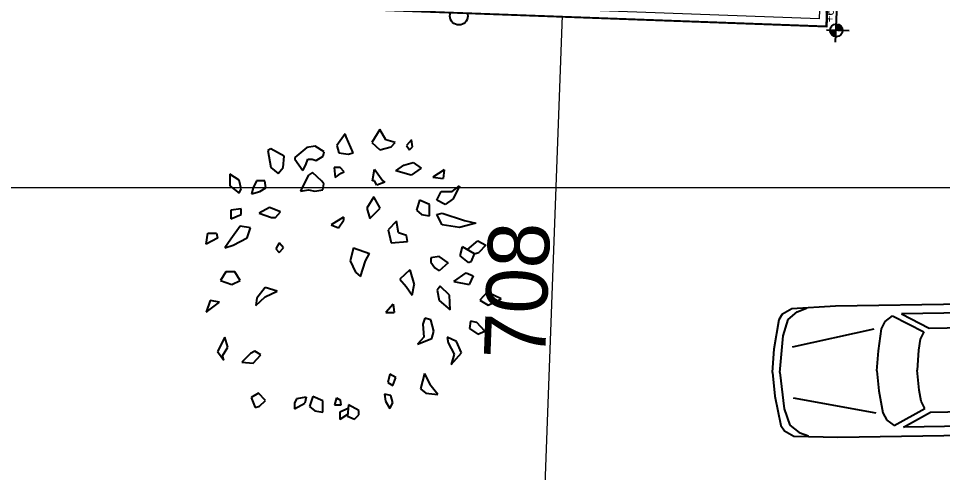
# Model space of a CAD drawing. Header units: centimetres. Extents: x 63871 to 181827, y -95930 to 42199.
# Drawn here: x 174781 to 175835, y 34026 to 34545 of the extents above; entities that cross this region are included whole.
import ezdxf

# ---------------------------------------------------------------- set-up
doc = ezdxf.new("R2010")
doc.units = ezdxf.units.CM
doc.layers.add('ARA SINIRLAR', color=225, linetype='Continuous', lineweight=15)
doc.layers.add('OLUK', color=222, linetype='Continuous', lineweight=15)
for name, color, linetype in [('Bitirme - Duvar', 7, 'Continuous'), ('CAY', 94, 'Continuous'), ('Dıış Ölçü', 140, 'Continuous'), ('furn', 7, 'Continuous'), ('KOT', 171, 'Continuous')]:
    doc.layers.add(name, color=color, linetype=linetype)
doc.styles.add('Arial_1', font='Arial.ttf', dxfattribs={"height": 300})
doc.styles.add('RomanS', font='')
doc.styles.get('RomanS').set_extended_font_data('Stylus BT')
doc.dimstyles.new('BÖYÜK', dxfattribs={"dimtxt": 70, "dimasz": 5, "dimexe": 5, "dimexo": 5, "dimgap": 2, "dimtad": 3, "dimdec": 0, "dimzin": 0, "dimdsep": 46, "dimtxsty": 'RomanS', "dimblk": 'DOT', "dimcen": 5, "dimadec": 0, "dimazin": 0, "dimtfac": 1, "dimtdec": 0, "dimtix": 1, "dimtofl": 0, "dimtmove": 1, "dimatfit": 0, "dimldrblk": 'DOT', "dimfxl": 10, "dimfxlon": 1, "dimtolj": 1, "dimtzin": 0, "dimarcsym": 0})

# ---------------------------------------------------------------- blocks, each defined once
blk = doc.blocks.new('HRD')
at = {"layer": 'Bitirme - Duvar', "color": 161, "linetype": 'Continuous', "lineweight": 25}
blk.add_circle((153776.7, 35737.5), 10.2, dxfattribs=at)
blk = doc.blocks.new('02PCAR03')
at = {"color": 0, "linetype": 'ByBlock'}
for p, q in [((-170, 36), (-185, 35)), ((-35, 36), (-170, 36)), ((-11, 35), (-35, 36)), ((-197, 33), (-201, 30)), ((-185, 35), (-197, 33)), ((-193, 32), (-196, 30)), ((-185, 35), (-193, 32)), ((-144, 30), (-111, 31)), ((-111, 31), (-114, 23)), ((-111, 23), (-107, 31)), ((-107, 31), (-71, 31)), ((-71, 31), (-86, 23)), ((-14, 33), (-19, 35)), ((-9, 29), (-14, 33)), ((-6, 32), (-11, 35)), ((-4, 29), (-6, 32)), ((-203, 27), (-204, 0)), ((-201, 30), (-203, 27)), ((-198, 27), (-199, 0)), ((-196, 30), (-198, 27)), ((-159, 27), (-165, 25)), ((-153, 27), (-159, 27)), ((-149, 25), (-153, 27)), ((-145, 29), (-144, 30)), ((-138, 24), (-145, 29)), ((-66, 30), (-83, 21)), ((-62, 27), (-66, 30)), ((-60, 23), (-62, 27)), ((-6, 20), (-9, 29)), ((-1, 13), (-4, 29)), ((-168, 22), (-171, 8)), ((-165, 25), (-168, 22)), ((-150, 20), (-149, 22)), ((-148, 24), (-149, 25)), ((-149, 22), (-148, 23)), ((-148, 23), (-148, 24)), ((-133, 23), (-138, 24)), ((-114, 23), (-133, 23)), ((-86, 23), (-111, 23)), ((-83, 21), (-81, 17)), ((-58, 11), (-60, 23)), ((-11, 14), (-56, 23)), ((-151, 11), (-150, 20)), ((-81, 17), (-80, 11)), ((-4, 0), (-6, 20)), ((-151, 0), (-151, 11)), ((-80, 11), (-79, 0)), ((-57, 0), (-58, 11)), ((0, 0), (-1, 13)), ((-171, 8), (-171, 0)), ((-203, -27), (-204, 0)), ((-198, -27), (-199, 0)), ((-171, -8), (-171, 0)), ((-151, 0), (-151, -11)), ((-80, -11), (-79, 0)), ((-57, 0), (-58, -11)), ((-4, 0), (-6, -20)), ((0, 0), (-1, -13)), ((-168, -22), (-171, -8)), ((-151, -11), (-150, -20)), ((-81, -17), (-80, -11)), ((-58, -11), (-60, -23)), ((-11, -14), (-56, -23)), ((-1, -13), (-4, -29)), ((-150, -20), (-149, -22)), ((-83, -21), (-81, -17)), ((-6, -20), (-9, -29)), ((-165, -25), (-168, -22)), ((-159, -27), (-165, -25)), ((-149, -25), (-153, -27)), ((-149, -22), (-148, -23)), ((-148, -24), (-149, -25)), ((-148, -23), (-148, -24)), ((-138, -24), (-145, -29)), ((-133, -23), (-138, -24)), ((-114, -23), (-133, -23)), ((-111, -31), (-114, -23)), ((-86, -23), (-111, -23)), ((-111, -23), (-107, -31)), ((-71, -31), (-86, -23)), ((-66, -30), (-83, -21)), ((-60, -23), (-62, -27)), ((-201, -30), (-203, -27)), ((-197, -33), (-201, -30)), ((-196, -30), (-198, -27)), ((-193, -32), (-196, -30)), ((-153, -27), (-159, -27)), ((-145, -29), (-144, -30)), ((-144, -30), (-111, -31)), ((-62, -27), (-66, -30)), ((-9, -29), (-14, -33)), ((-4, -29), (-6, -32)), ((-185, -35), (-197, -33)), ((-185, -35), (-193, -32)), ((-170, -36), (-185, -35)), ((-107, -31), (-71, -31)), ((-11, -35), (-35, -36)), ((-14, -33), (-19, -35)), ((-6, -32), (-11, -35)), ((-35, -36), (-170, -36))]:
    blk.add_line(p, q, dxfattribs=at)
blk = doc.blocks.new('_Dot')
at = {"color": 0, "linetype": 'ByBlock', "lineweight": -2}
blk.add_line((-0.5, 0), (-1, 0), dxfattribs=at)
at = {"color": 0, "linetype": 'ByBlock', "const_width": 0.5}
blk.add_lwpolyline([(-0.25, 0, 1), (0.25, 0, 1)], format="xyb", close=True, dxfattribs=at)
blk = doc.blocks.new('*D386')
at = {"layer": 'Defpoints', "color": 0, "transparency": 16777216}
for p in [(-2549, 19656.1), (-2549, 19656.1), (-2575.3, 18948.6, 0)]:
    blk.add_point(p, dxfattribs=at)
at = {"layer": 'Dıış Ölçü', "color": 0, "lineweight": -2, "transparency": 16777216}
for p, q in [((-2549, 19656.1), (-2554, 19656.2)), ((-2575.1, 18953.6), (-2549.2, 19651.1)), ((-2575.3, 18948.6), (-2580.2, 18948.7))]:
    blk.add_line(p, q, dxfattribs=at)
at = {"layer": 'Dıış Ölçü', "color": 0, "lineweight": -2, "transparency": 16777216, "xscale": 5, "yscale": 5, "zscale": 5}
for p, rotation in [((-2549, 19656.1), 87.87361724274116), ((-2575.3, 18948.6), 267.8736172427411)]:
    blk.add_blockref('_Dot', p, dxfattribs=dict(at, rotation=rotation))
at = {"layer": 'Dıış Ölçü', "color": 0, "transparency": 16777216, "insert": (-2601.9, 19303.8), "char_height": 70, "attachment_point": 5, "rotation": 87.8736, "style": 'RomanS'}
blk.add_mtext('\\A1;708', dxfattribs=at)
blk = doc.blocks.new('A$C5AA32782')
at = {"layer": 'CAY'}
for p, q in [((566, 945.5, 0), (539.4, 903.2, 0)), ((585.9, 912.6, 0), (566, 945.5, 0)), ((452.9, 931.4, 0), (426.3, 893.8, 0)), ((456.2, 922, 0), (452.9, 931.4, 0)), ((479.5, 870.3, 0), (456.2, 922, 0)), ((615.9, 903.2, 0), (585.9, 912.6, 0)), ((669.1, 912.6, 0), (652.5, 893.8, 0)), ((672.4, 889.1, 0), (669.1, 912.6, 0)), ((211.1, 882.5, 0), (201.2, 877.8, 0)), ((201.2, 877.8, 0), (211.1, 821.4, 0)), ((254.4, 859, 0), (211.1, 882.5, 0)), ((328.5, 887.1, 0), (288.5, 854.2, 0)), ((355.1, 891.8, 0), (328.5, 887.1, 0)), ((385, 873, 0), (355.1, 891.8, 0)), ((426.3, 893.8, 0), (432.9, 870.3, 0)), ((539.4, 903.2, 0), (566, 879.7, 0)), ((566, 879.7, 0), (602.6, 889.1, 0)), ((602.6, 889.1, 0), (615.9, 903.2, 0)), ((652.5, 893.8, 0), (662.4, 879.7, 0)), ((662.4, 879.7, 0), (672.4, 889.1, 0)), ((251, 821.4, 0), (254.4, 859, 0)), ((288.5, 854.2, 0), (288.5, 849.5, 0)), ((288.5, 849.5, 0), (315.2, 811.9, 0)), ((325.1, 830.7, 0), (331.8, 849.5, 0)), ((331.8, 849.5, 0), (345.1, 849.5, 0)), ((345.1, 849.5, 0), (358.4, 844.8, 0)), ((358.4, 844.8, 0), (381.7, 858.9, 0)), ((381.7, 858.9, 0), (385, 873, 0)), ((432.9, 870.3, 0), (462.9, 865.6, 0)), ((462.9, 865.6, 0), (479.5, 870.3, 0)), ((211.1, 821.4, 0), (234.4, 802.6, 0)), ((234.4, 802.6, 0), (251, 821.4, 0)), ((315.2, 811.9, 0), (325.1, 830.7, 0)), ((436.8, 821.9, 0), (416.8, 821.9, 0)), ((416.8, 821.9, 0), (420.1, 789, 0)), ((450.1, 807.8, 0), (436.8, 821.9, 0)), ((542.4, 778.7, 0), (549.1, 816.3, 0)), ((549.1, 816.3, 0), (575.7, 778.7, 0)), ((617.8, 810.6, 0), (644.5, 829.4, 0)), ((644.5, 829.4, 0), (674.4, 838.7, 0)), ((701, 820, 0), (667.7, 796.5, 0)), ((674.4, 838.7, 0), (701, 820, 0)), ((776.2, 813.8, 0), (739, 790.4, 0)), ((776.2, 813.8, 0), (772.2, 785.7, 0)), ((107, 781, 0), (77, 799.8, 0)), ((77, 799.8, 0), (77, 762.2, 0)), ((333.7, 796.5, 0), (313.8, 759, 0)), ((347, 805.9, 0), (333.7, 796.5, 0)), ((377, 777.7, 0), (347, 805.9, 0)), ((420.1, 789, 0), (440.1, 803.1, 0)), ((440.1, 803.1, 0), (450.1, 807.8, 0)), ((667.7, 796.5, 0), (617.8, 810.6, 0)), ((739, 790.4, 0), (772.2, 785.7, 0)), ((77, 762.2, 0), (107, 738.7, 0)), ((113.6, 752.8, 0), (107, 781, 0)), ((152.9, 755.4, 0), (147.3, 735.9, 0)), ((163.9, 778.9, 0), (152.9, 755.4, 0)), ((191.6, 778.9, 0), (163.9, 778.9, 0)), ((175, 743.7, 0), (194.4, 755.4, 0)), ((194, 755.2, 0), (191.6, 778.9, 0)), ((313.8, 759, 0), (307.1, 744.9, 0)), ((383.6, 768.3, 0), (377, 777.7, 0)), ((380.3, 749.6, 0), (383.6, 768.3, 0)), ((549.1, 778.7, 0), (542.4, 778.7, 0)), ((555.7, 764.6, 0), (549.1, 778.7, 0)), ((582.4, 774, 0), (555.7, 764.6, 0)), ((575.7, 778.7, 0), (582.4, 774, 0)), ((802.2, 743.4, 0), (825.4, 762.2, 0)), ((825.4, 762.2, 0), (805.5, 719.9, 0)), ((107, 738.7, 0), (113.6, 752.8, 0)), ((147.3, 735.9, 0), (175, 743.7, 0)), ((307.1, 744.9, 0), (333.7, 749.6, 0)), ((333.7, 749.6, 0), (353.7, 744.9, 0)), ((353.7, 744.9, 0), (380.3, 749.6, 0)), ((547, 726.4, 0), (523.7, 688.8, 0)), ((566.9, 688.8, 0), (547, 726.4, 0)), ((752.3, 715.2, 0), (765.6, 743.4, 0)), ((765.6, 743.4, 0), (802.2, 743.4, 0)), ((695, 715.3, 0), (685, 682.5, 0)), ((728.2, 701.2, 0), (695, 715.3, 0)), ((728.2, 663.7, 0), (728.2, 701.2, 0)), ((778.9, 701.1, 0), (752.3, 715.2, 0)), ((805.5, 719.9, 0), (778.9, 701.1, 0)), ((113.6, 687.1, 0), (80.3, 682.4, 0)), ((80.3, 682.4, 0), (80.3, 654.2, 0)), ((80.3, 654.2, 0), (113.6, 668.3, 0)), ((113.6, 668.3, 0), (113.6, 687.1, 0)), ((206.1, 691.9, 0), (172.9, 673.1, 0)), ((172.9, 673.1, 0), (212.8, 659, 0)), ((242.7, 677.8, 0), (206.1, 691.9, 0)), ((226.1, 659, 0), (242.7, 677.8, 0)), ((523.7, 688.8, 0), (533.7, 655.9, 0)), ((533.7, 655.9, 0), (566.9, 688.8, 0)), ((685, 682.5, 0), (701.6, 668.4, 0)), ((701.6, 668.4, 0), (728.2, 663.7, 0)), ((752.3, 668.3, 0), (768.9, 673, 0)), ((768.9, 635.4, 0), (752.3, 668.3, 0)), ((768.9, 673, 0), (842.1, 649.5, 0)), ((212.8, 659, 0), (226.1, 659, 0)), ((447.5, 660.3, 0), (407.6, 634.6, 0)), ((407.6, 634.6, 0), (430.9, 625.3, 0)), ((430.9, 625.3, 0), (447.5, 648.7, 0)), ((447.5, 660.3, 0), (447.5, 648.7, 0)), ((619.8, 646.7, 0), (593.2, 618.5, 0)), ((626.5, 609.1, 0), (619.8, 646.7, 0)), ((825.4, 626, 0), (768.9, 635.4, 0)), ((878.7, 640.1, 0), (825.4, 626, 0)), ((842.1, 649.5, 0), (878.7, 640.1, 0)), ((0.4, 572.3, 0), (5.9, 607.5, 0)), ((5.9, 607.5, 0), (33.6, 607.5, 0)), ((33.6, 607.5, 0), (36.4, 591.8, 0)), ((110.8, 630, 0), (80.9, 587.7, 0)), ((144.1, 625.3, 0), (110.8, 630, 0)), ((134.1, 592.4, 0), (144.1, 625.3, 0)), ((593.2, 618.5, 0), (603.2, 576.2, 0)), ((653.1, 599.7, 0), (626.5, 609.1, 0)), ((36.4, 591.8, 0), (0.4, 572.3, 0)), ((80.9, 587.7, 0), (60.9, 559.5, 0)), ((87.6, 568.9, 0), (134.1, 592.4, 0)), ((238.2, 576, 0), (227.1, 556.4, 0)), ((252.1, 560.3, 0), (238.2, 576, 0)), ((603.2, 576.2, 0), (656.4, 580.9, 0)), ((656.4, 580.9, 0), (653.1, 599.7, 0)), ((851.7, 554.1, 0), (885, 582.3, 0)), ((885, 582.3, 0), (911.6, 568.2, 0)), ((60.9, 559.5, 0), (87.6, 568.9, 0)), ((227.1, 556.4, 0), (238.2, 544.7, 0)), ((238.2, 544.7, 0), (252.1, 560.3, 0)), ((480.7, 559.5, 0), (469.6, 517.6, 0)), ((480.7, 559.5, 0), (532.8, 541.1, 0)), ((827.9, 533.9, 0), (835.1, 563.5, 0)), ((875, 540, 0), (835.1, 563.5, 0)), ((873.9, 540.7, 0), (888.3, 544.7, 0)), ((911.6, 568.2, 0), (888.3, 544.7, 0)), ((469.6, 517.6, 0), (486.2, 480, 0)), ((502.9, 465.9, 0), (519.5, 517.6, 0)), ((519.5, 517.6, 0), (532.8, 541.1, 0)), ((758.9, 532, 0), (732.3, 527.3, 0)), ((732.3, 527.3, 0), (732.3, 513.2, 0)), ((732.3, 513.2, 0), (745.6, 494.4, 0)), ((788.5, 511.1, 0), (758.9, 532, 0)), ((855.1, 511.8, 0), (827.9, 533.9, 0)), ((855.1, 511.8, 0), (865, 516.5, 0)), ((865, 516.5, 0), (875, 540, 0)), ((63.9, 482, 0), (47.2, 453.8, 0)), ((93.8, 482, 0), (63.9, 482, 0)), ((110.4, 453.8, 0), (93.8, 482, 0)), ((664, 488.3, 0), (631.4, 457.6, 0)), ((664, 488.3, 0), (678, 438.8, 0)), ((745.6, 494.4, 0), (758.9, 485, 0)), ((788.5, 511.1, 0), (758.9, 485, 0)), ((47.2, 453.8, 0), (83.8, 439.7, 0)), ((83.8, 439.7, 0), (110.4, 453.8, 0)), ((486.2, 480, 0), (502.9, 465.9, 0)), ((631.4, 457.6, 0), (651.4, 434.1, 0)), ((807.7, 450.2, 0), (846.9, 477.9, 0)), ((846.9, 477.9, 0), (870.2, 468.5, 0)), ((870.2, 468.5, 0), (856.9, 440.3, 0)), ((192.8, 430.8, 0), (165.1, 395.5, 0)), ((231.6, 419, 0), (192.8, 430.8, 0)), ((651.4, 434.1, 0), (671.4, 405.9, 0)), ((671.4, 405.9, 0), (678, 438.8, 0)), ((762.3, 435, 0), (752.8, 421.6, 0)), ((793.1, 404.9, 0), (762.3, 435, 0)), ((807.7, 450.2, 0), (856.9, 440.3, 0)), ((162.3, 372.1, 0), (192.8, 399.5, 0)), ((165.1, 395.5, 0), (162.3, 372.1, 0)), ((192.8, 399.5, 0), (231.6, 419, 0)), ((752.8, 421.6, 0), (759.9, 388.1, 0)), ((795.4, 358, 0), (793.1, 404.9, 0)), ((915.7, 415.1, 0), (891.6, 389.5, 0)), ((961, 393.8, 0), (915.7, 415.1, 0)), ((918.8, 372.4, 0), (961, 393.8, 0)), ((13.3, 387.6, 0), (0, 350, 0)), ((0, 350, 0), (43.2, 382.9, 0)), ((43.2, 382.9, 0), (13.3, 387.6, 0)), ((609.3, 376.3, 0), (585.9, 348.8, 0)), ((609.3, 376.3, 0), (612.6, 348.8, 0)), ((759.9, 388.1, 0), (795.4, 358, 0)), ((891.6, 389.5, 0), (918.8, 372.4, 0)), ((585.9, 348.8, 0), (612.6, 348.8, 0)), ((712.3, 330, 0), (705.7, 311.2, 0)), ((705.7, 311.2, 0), (709, 268.9, 0)), ((732.3, 325.3, 0), (712.3, 330, 0)), ((742.3, 287.7, 0), (732.3, 325.3, 0)), ((862, 320.6, 0), (858.7, 297.1, 0)), ((882, 315.9, 0), (862, 320.6, 0)), ((908.6, 287.7, 0), (882, 315.9, 0)), ((735.6, 264.2, 0), (742.3, 287.7, 0)), ((858.7, 297.1, 0), (885.3, 278.3, 0)), ((885.3, 278.3, 0), (908.6, 287.7, 0)), ((60.4, 268.9, 0), (37.1, 221.9, 0)), ((70.4, 236, 0), (60.4, 268.9, 0)), ((709, 268.9, 0), (689.1, 245.4, 0)), ((689.1, 245.4, 0), (735.6, 264.2, 0)), ((815.5, 254.8, 0), (785.5, 268.9, 0)), ((785.5, 268.9, 0), (788.8, 250.1, 0)), ((788.8, 250.1, 0), (808.8, 212.5, 0)), ((788.8, 250.1, 0), (808.8, 212.5, 0)), ((832.1, 217.2, 0), (815.5, 254.8, 0)), ((37.1, 221.9, 0), (57.1, 193.7, 0)), ((53.7, 207.8, 0), (70.4, 236, 0)), ((144.4, 214.7, 0), (116.7, 187.3, 0)), ((158.3, 222.5, 0), (144.4, 214.7, 0)), ((177.7, 210.8, 0), (158.3, 222.5, 0)), ((798.8, 179.6, 0), (832.1, 217.2, 0)), ((808.8, 212.5, 0), (798.8, 179.6, 0)), ((57.1, 193.7, 0), (53.7, 207.8, 0)), ((116.7, 187.3, 0), (152.8, 183.4, 0)), ((152.8, 183.4, 0), (177.7, 210.8, 0)), ((598.8, 147.3, 0), (591.7, 120.5, 0)), ((591.7, 120.5, 0), (608.3, 110.5, 0)), ((617.8, 137.2, 0), (598.8, 147.3, 0)), ((608.3, 110.5, 0), (617.8, 137.2, 0)), ((711.9, 149.9, 0), (699, 99.8, 0)), ((711.9, 149.9, 0), (729, 113.9, 0)), ((699, 99.8, 0), (715.7, 85.7, 0)), ((755.6, 81, 0), (729, 113.9, 0)), ((170.2, 85.7, 0), (146.9, 71.6, 0)), ((146.9, 71.6, 0), (160.2, 38.7, 0)), ((193.4, 62.2, 0), (170.2, 85.7, 0)), ((173.5, 43.4, 0), (193.4, 62.2, 0)), ((294.7, 67.6, 0), (288.1, 53.5, 0)), ((325.8, 72.5, 0), (294.7, 67.6, 0)), ((325.8, 72.5, 0), (321.3, 53.5, 0)), ((347.3, 75.1, 0), (337.3, 42.2, 0)), ((380.6, 61, 0), (347.3, 75.1, 0)), ((380.6, 23.4, 0), (380.6, 61, 0)), ((424.6, 70.4, 0), (418.1, 47.4, 0)), ((424.6, 70.4, 0), (437.5, 63.1, 0)), ((440.3, 47.4, 0), (437.5, 63.1, 0)), ((601.4, 77.9, 0), (581.4, 82.6, 0)), ((581.4, 82.6, 0), (584.8, 59.1, 0)), ((608, 54.4, 0), (601.4, 77.9, 0)), ((715.7, 85.7, 0), (755.6, 81, 0)), ((160.2, 38.7, 0), (173.5, 43.4, 0)), ((288.1, 53.5, 0), (288.1, 34.7, 0)), ((288.1, 34.7, 0), (321.3, 53.5, 0)), ((337.3, 42.2, 0), (354, 28.1, 0)), ((418.1, 47.4, 0), (440.3, 47.4, 0)), ((462.9, 36.2, 0), (435.8, 23.5, 0)), ((463.9, 47.9, 0), (460.6, 10.4, 0)), ((497.2, 29.2, 0), (463.9, 47.9, 0)), ((584.8, 59.1, 0), (598.1, 35.6, 0)), ((598.1, 35.6, 0), (608, 54.4, 0)), ((354, 28.1, 0), (380.6, 23.4, 0)), ((435.8, 23.5, 0), (435.8, 0, 0)), ((461.1, 15.9, 0), (435.8, 0, 0)), ((460.6, 10.4, 0), (483.9, 1, 0)), ((483.9, 1, 0), (497.2, 15.1, 0)), ((497.2, 15.1, 0), (497.2, 29.2, 0))]:
    blk.add_line(p, q, dxfattribs=at)
blk = doc.blocks.new('çatı planı')
blk.add_wipeout([(-680, -1060), (-680, 0), (0, 0), (0, -1125), (-340, -1125), (-340, -1060)]).dxf.layer = 'OLUK'
at = {"layer": 'KOT'}
h = blk.add_hatch(color=256, dxfattribs=at)
h.dxf.hatch_style = 1
h.paths.add_polyline_path([(-683.4, -1064.2, 0.402561), (-690.6, -1071.1), (-683.4, -1071.1)])
h = blk.add_hatch(color=256, dxfattribs=at)
h.dxf.hatch_style = 1
h.paths.add_polyline_path([(-676.2, -1071, 0.009987), (-676.2, -1070.7), (-683.4, -1070.7), (-683.4, -1078.1, 0.414214)])
for p, q in [((-683.4, -1085.8), (-683.4, -1059.7)), ((-697, -1070.7), (-630.2, -1070.7))]:
    blk.add_line(p, q, dxfattribs=at)
blk.add_circle((-683.4, -1071), 7.17, dxfattribs=at)
at = {"layer": 'OLUK'}
for points in [[(-340, -1125), (-340, -1060), (-680, -1060), (-680, 0), (0, 0), (0, -1125)], [(-339, -1124), (-339, -1059), (-679, -1059), (-679, -1), (-1, -1), (-1, -1124)], [(-331, -1116), (-331, -1051), (-671, -1051), (-671, -9), (-9, -9), (-9, -1116)]]:
    blk.add_lwpolyline(points, close=True, dxfattribs=at)
at = {"layer": 'KOT', "insert": (-657.7, -1057.9), "char_height": 9.45, "width": 57.696, "attachment_point": 2, "line_spacing_factor": 0.941778, "style": 'Arial_1'}
blk.add_mtext('+6.50', dxfattribs=at)
blk = doc.blocks.new('VAZİYET PLANI')
at = {"layer": 'ARA SINIRLAR'}
blk.add_line((-3799.8, 19421.6), (-1838.3, 19421.6), dxfattribs=at)
at = {"rotation": 87.87318926064289}
blk.add_blockref('HRD', (27337.4, -135379.5), dxfattribs=at)
at = {"layer": 'CAY', "xscale": 0.3501001178103892, "yscale": 0.3501001178103892, "zscale": 0.3501001178103892}
blk.add_blockref('A$C5AA32782', (-2957, 19156.8, 0), dxfattribs=at)
at = {"layer": 'furn', "linetype": 'Continuous', "xscale": 2.086125961570064, "yscale": 2.086125961570064, "zscale": 2.086125961570064, "rotation": 180.9296038315417}
blk.add_blockref('02PCAR03', (-2310.6, 19210.3), dxfattribs=at)
at = {"layer": 'Dıış Ölçü'}
dim = blk.add_aligned_dim(p1=(-2575.3, 18948.6, 0), p2=(-2549, 19656.1), distance=0, dimstyle='BÖYÜK', dxfattribs=at)
dim.commit()
dim.dimension.update_dxf_attribs({"geometry": '*D386', "text_midpoint": (-2601.9, 19303.8)})
at = {"layer": 'OLUK', "rotation": 87.87318910166643}
blk.add_blockref('çatı planı', (-3282.8, 20323.8), dxfattribs=at)

msp = doc.modelspace()

# ---------------------------------------------------------------- block references
at = {"layer": 'OLUK'}
msp.add_blockref('VAZİYET PLANI', (177951.9, 14930.1), dxfattribs=at)

doc.saveas('drawing.dxf')
